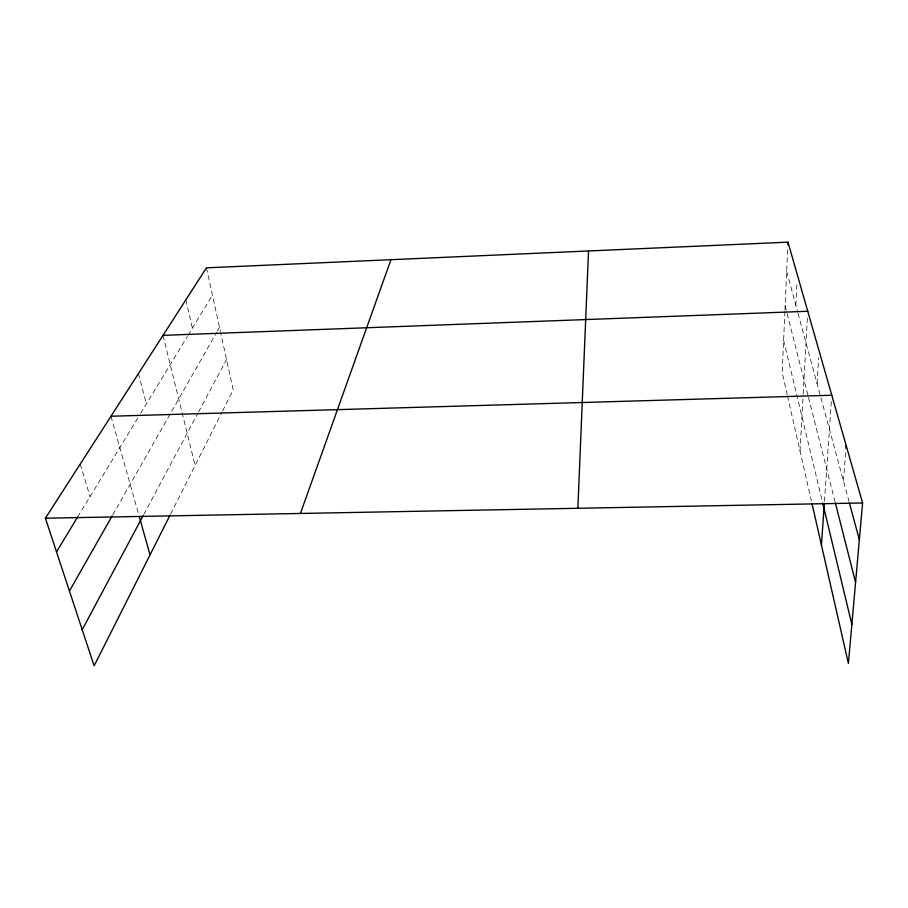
<?xml version="1.0" encoding="UTF-8"?>
<svg xmlns="http://www.w3.org/2000/svg" width="908" height="908" viewBox="0 0 908 908"><rect width="100%" height="100%" fill="white"/><g stroke="black" fill="none" stroke-linecap="round" stroke-linejoin="round"><path stroke-width="0.68" stroke-dasharray="4.54 3.41" d="M784.909 311.387L782.174 372.598L787.202 394.674M784.966 310.014L787.679 249.132M795.839 305.247L797.008 281.764M800.05 451.083L803.126 395.377M803.194 393.97L807.382 318.129M817.052 383.562L818.653 357.627M824.464 501.307L831.41 400.678M843.418 480.899L845.734 451.197M170.602 514.087L221.949 412.221M222.573 410.984L233.208 389.873L220.678 332.725M143.759 514.541L197.819 413.333M198.489 412.096L226.557 359.545M112.74 514.927L216.728 332.237M217.421 331.011L219.498 327.368M77.668 517.004L137.778 418.066M140.649 413.344L187.388 336.403M188.104 335.234L212.438 295.179M80.199 464.101L90.074 496.574M110.992 416.239L138.913 515.358M786.691 271.458L797.655 311.966M798.019 313.305L848.98 501.42M138.425 373.597L146.392 403.89M785.148 305.894L808.131 396.104M808.472 397.466L835.008 501.659M163.02 335.358L181.759 411.358M182.099 412.731L195.107 465.475M783.615 340.262L822.364 501.613M185.834 299.89L192.394 328.174M787.52 396.058L811.411 501.023M206.445 267.837L220.383 331.386"/><path stroke-width="1.36" d="M577.863 508.276L588.52 250.971M787.872 244.956L787.996 242.164L206.445 267.837L45.4 518.207L94.126 665.836L169.978 515.313M821.445 545.061L824.271 504.122M845.95 448.37L846.177 445.544M787.996 242.164L862.6 502.975L848.401 663.476L812.047 503.77M300.423 513.451L390.939 259.699M82.208 629.743L143.089 515.789M69.428 591.017L112.047 516.141M56.5 551.826L77.668 517.004M163.02 335.358L807.768 311.274M110.992 416.239L831.785 395.241M45.4 518.207L862.6 502.975M139.287 516.709L150.047 554.879M849.343 502.782L859.354 539.715M835.36 503.021L855.574 582.391M822.682 502.953L851.852 624.432"/></g></svg>
